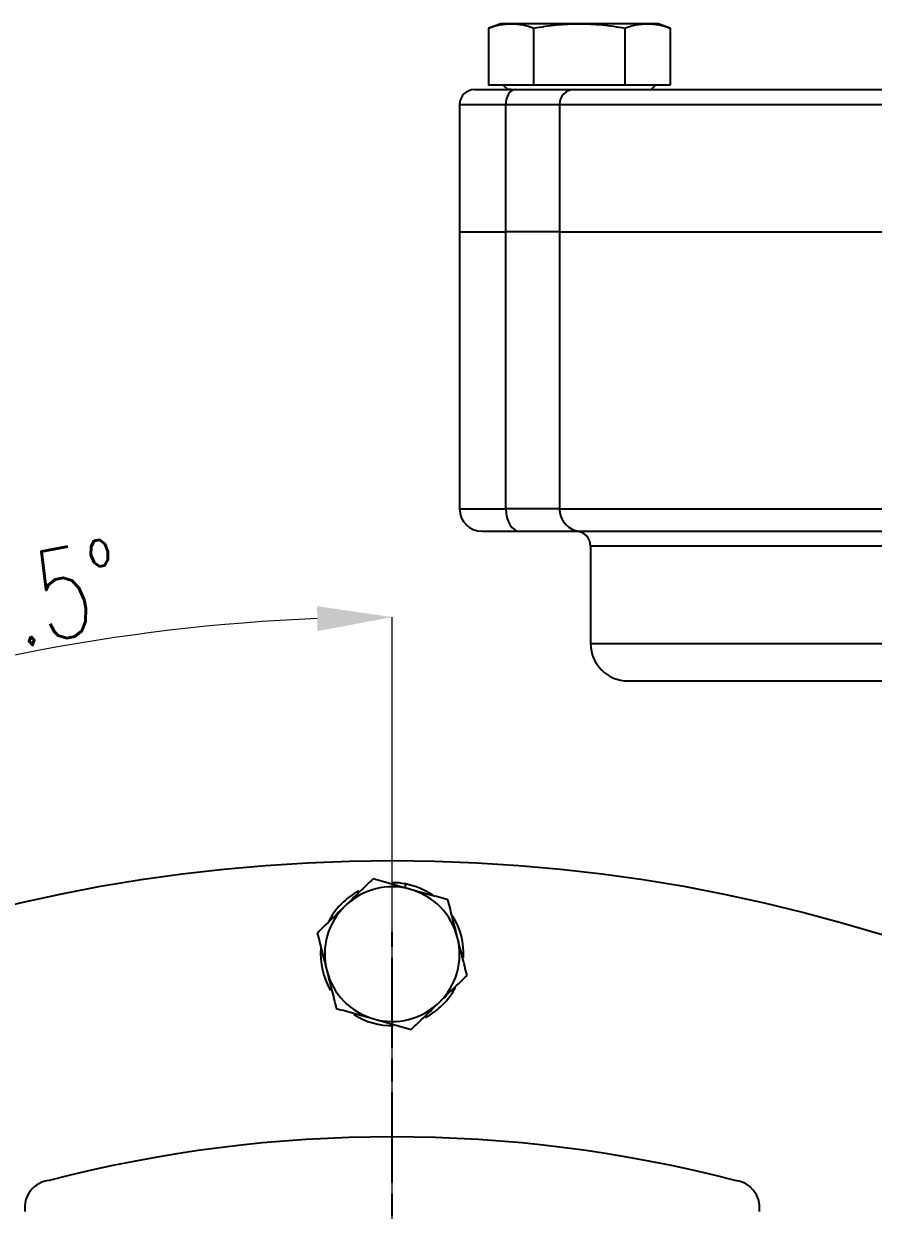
# Model space of a CAD drawing. Header units: millimetres. Extents: x 2016 to 4452, y 736 to 2459.
# Drawn here: x 3385.9 to 3499.3, y 1838.3 to 1996.8 of the extents above; entities that cross this region are included whole.
import ezdxf

# ---------------------------------------------------------------- set-up
doc = ezdxf.new("R2010")
doc.units = ezdxf.units.MM
doc.linetypes.add('AM_ISO08W050', pattern=[18, 12, -1.5, 3, -1.5])
doc.layers.add('AM_5', color=3, linetype='Continuous', lineweight=25)
doc.layers.add('AM_7', color=4, linetype='AM_ISO08W050', lineweight=25)
doc.styles.add('SLDTEXTSTYLE1', font='txt.shx', dxfattribs={"width": 0.7, "bigfont": 'gbcbig.shx'})
doc.dimstyles.new('SLDDIMSTYLE12$2', dxfattribs={"dimtxt": 12, "dimasz": 10, "dimexe": 0, "dimexo": 0.0625, "dimgap": 0.875, "dimtad": 1, "dimdec": 1, "dimlfac": 1.8, "dimrnd": 1e-09, "dimzin": 12, "dimdsep": 46, "dimtxsty": 'SLDTEXTSTYLE1', "dimcen": 0.09, "dimdle": 8.16, "dimclrd": 3, "dimclre": 3, "dimadec": 0, "dimazin": 3, "dimtfac": 1, "dimtdec": 1, "dimtofl": 0, "dimtmove": 0, "dimatfit": 3, "dimfxl": 0, "dimfrac": 2, "dimtolj": 1, "dimlwd": 5, "dimlwe": 5, "dimarcsym": 0})
doc.dimstyles.new('SLDDIMSTYLE12$3', dxfattribs={"dimtxt": 12, "dimasz": 10, "dimexe": 0, "dimexo": 0.0625, "dimgap": 0.875, "dimtad": 1, "dimdec": 1, "dimlfac": 1.8, "dimrnd": 1e-09, "dimzin": 12, "dimdsep": 46, "dimtxsty": 'SLDTEXTSTYLE1', "dimcen": 0.09, "dimdle": 8.16, "dimclrd": 3, "dimclre": 3, "dimadec": 0, "dimazin": 3, "dimtfac": 1, "dimtdec": 1, "dimtofl": 0, "dimtmove": 0, "dimatfit": 3, "dimfxl": 0, "dimfrac": 2, "dimtolj": 1, "dimlwd": 5, "dimlwe": 5, "dimarcsym": 0})

# ---------------------------------------------------------------- blocks, each defined once
blk = doc.blocks.new('*D64')
at = {"layer": 'AM_5', "color": 3, "linetype": 'Continuous', "lineweight": 5, "transparency": 16777216}
blk.add_line((3281.62, 1918.21), (3315.87, 1861.69), dxfattribs=at)
at = {"layer": 'AM_5', "color": 3, "lineweight": 5, "transparency": 16777216}
for p, q in [((3434.98, 1664.99), (3435.16, 1664.99)), ((3435.07, 1664.9), (3435.07, 1665.08))]:
    blk.add_line(p, q, dxfattribs=at)
at = {"layer": 'AM_5', "color": 3, "transparency": 16777216}
blk.add_solid([(3317.29, 1862.56), (3314.44, 1860.83), (3321.05, 1853.14)], dxfattribs=at)
at = {"layer": 'Defpoints', "color": 0, "transparency": 16777216}
for p in [(3321.05, 1853.14), (3549.08, 1476.84)]:
    blk.add_point(p, dxfattribs=at)
at = {"layer": 'AM_5', "color": 0, "transparency": 16777216, "insert": (3295.57, 1908.45), "char_height": 12, "attachment_point": 5, "rotation": 301.215, "style": 'SLDTEXTSTYLE1'}
blk.add_mtext('\\A1;∅440', dxfattribs=at)
blk = doc.blocks.new('*D65')
at = {"layer": 'AM_5', "color": 3, "linetype": 'Continuous', "lineweight": 5, "transparency": 16777216}
blk.add_line((3192.74, 1836.18), (3305.2, 1756.73), dxfattribs=at)
at = {"layer": 'AM_5', "color": 3, "lineweight": 5, "transparency": 16777216}
for p, q in [((3434.98, 1664.99), (3435.16, 1664.99)), ((3435.07, 1664.9), (3435.07, 1665.08))]:
    blk.add_line(p, q, dxfattribs=at)
at = {"layer": 'AM_5', "color": 3, "transparency": 16777216}
blk.add_solid([(3306.16, 1758.09), (3304.24, 1755.37), (3313.37, 1750.96)], dxfattribs=at)
at = {"layer": 'Defpoints', "color": 0, "transparency": 16777216}
for p in [(3313.37, 1750.96), (3556.76, 1579.02)]:
    blk.add_point(p, dxfattribs=at)
at = {"layer": 'AM_5', "color": 0, "transparency": 16777216, "insert": (3210, 1832.41), "char_height": 12, "attachment_point": 5, "rotation": 324.761, "style": 'SLDTEXTSTYLE1'}
blk.add_mtext('\\A1;∅298', dxfattribs=at)
blk = doc.blocks.new('*D83')
at = {"layer": 'AM_5', "color": 3, "linetype": 'Continuous', "lineweight": 5, "transparency": 16777216}
blk.add_line((3435.07, 1828.54), (3435.07, 1917.51), dxfattribs=at)
at = {"layer": 'AM_5', "color": 3, "lineweight": 5, "transparency": 16777216}
blk.add_line((3376.87, 1805.48), (3338.43, 1898.29), dxfattribs=at)
at = {"layer": 'AM_5', "color": 3, "linetype": 'Continuous', "lineweight": 5, "transparency": 16777216}
blk.add_arc((3435.07, 1664.99), 252.52, 92.2691, 110.2309, dxfattribs=at)
at = {"layer": 'AM_5', "color": 3, "transparency": 16777216}
for points in [[(3425.04, 1918.98), (3425.1, 1915.65), (3435.07, 1917.51)], [(3348.35, 1900.38), (3347.14, 1903.49), (3338.43, 1898.29)]]:
    blk.add_solid(points, dxfattribs=at)
at = {"layer": 'Defpoints', "color": 0, "transparency": 16777216}
for p in [(3402.11, 1915.35), (3435.07, 1828.48), (3376.9, 1805.42), (3435.07, 1661.99), (3436.21, 1662.22)]:
    blk.add_point(p, dxfattribs=at)
at = {"layer": 'AM_5', "color": 0, "transparency": 16777216, "insert": (3384.46, 1919.4), "char_height": 12, "attachment_point": 5, "rotation": 11.25, "style": 'SLDTEXTSTYLE1'}
blk.add_mtext('\\A1;22.5%%D', dxfattribs=at)

msp = doc.modelspace()

# ---------------------------------------------------------------- linework, layer by layer
at = {"color": 7, "linetype": 'Continuous', "lineweight": 25}
for p, q in [((3449.567, 1996.789), (3447.942, 1996.198)), ((3447.942, 1996.198), (3447.942, 1988.589)), ((3450.973, 1996.789), (3449.567, 1996.789)), ((3460.067, 1996.789), (3450.973, 1996.789)), ((3454.004, 1988.589), (3454.004, 1996.198)), ((3469.16, 1996.789), (3460.067, 1996.789)), ((3466.129, 1996.198), (3466.129, 1988.589)), ((3470.567, 1996.789), (3469.16, 1996.789)), ((3472.191, 1996.198), (3470.567, 1996.789)), ((3472.191, 1996.198), (3472.191, 1988.589)), ((3454.004, 1988.589), (3447.942, 1988.589)), ((3449.892, 1988.589), (3450.492, 1987.989)), ((3450.955, 1987.989), (3450.492, 1987.989)), ((3466.129, 1988.589), (3454.004, 1988.589)), ((3472.191, 1988.589), (3466.129, 1988.589)), ((3469.642, 1987.989), (3470.242, 1988.589)), ((3444.067, 1985.989), (3444.067, 1968.989)), ((3444.067, 1985.989), (3450.244, 1985.989)), ((3450.244, 1985.989), (3457.401, 1985.989)), ((3450.244, 1968.989), (3450.244, 1985.989)), ((3457.401, 1985.989), (3531.366, 1985.989)), ((3457.401, 1985.989), (3457.401, 1968.989)), ((3444.067, 1968.989), (3444.067, 1931.989)), ((3444.067, 1968.989), (3450.244, 1968.989)), ((3457.401, 1968.989), (3450.244, 1968.989)), ((3450.244, 1931.989), (3450.244, 1968.989)), ((3457.401, 1968.989), (3531.366, 1968.989)), ((3457.401, 1968.989), (3457.401, 1931.989)), ((3444.067, 1931.989), (3450.244, 1931.989)), ((3457.401, 1931.989), (3450.244, 1931.989)), ((3457.401, 1931.989), (3531.366, 1931.989)), ((3461.567, 1926.989), (3461.567, 1913.989)), ((3555.067, 1926.989), (3461.567, 1926.989)), ((3461.567, 1913.989), (3555.067, 1913.989)), ((3436.853, 1881.338), (3436.853, 1881.871))]:
    msp.add_line(p, q, dxfattribs=at)
at = {"color": 7, "linetype": 'Continuous', "lineweight": 25, "flags": 128}
for points in [[(3451.472, 1987.989), (3451.232, 1987.951), (3451.002, 1987.837), (3450.789, 1987.652), (3450.603, 1987.403), (3450.451, 1987.1), (3450.337, 1986.755), (3450.267, 1986.379), (3450.244, 1985.989)], [(3450.244, 1931.989), (3450.279, 1931.404), (3450.384, 1930.841), (3450.554, 1930.322), (3450.783, 1929.868), (3451.062, 1929.495), (3451.381, 1929.218), (3451.726, 1929.047), (3452.086, 1928.989)]]:
    msp.add_lwpolyline(points, dxfattribs=at)
at = {"color": 7, "linetype": 'Continuous', "lineweight": 25}
msp.add_circle((3435.067, 1664.989), 220, dxfattribs=at)
for centre, radius, start, end in [((3446.067, 1985.989), 2, 90, 180), ((3459.373, 1986.017), 1.972, 90.83123, 180.80779), ((3447.067, 1931.989), 3, 180, 270), ((3460.359, 1931.947), 2.959, 179.19221, 269.16877), ((3459.567, 1926.989), 2, 0, 90), ((3466.567, 1913.989), 5, 180, 270), ((3435.067, 1872.489), 9.55, 79.22088, 90.02267), ((3435.067, 1872.489), 9.55, 55.4811, 79.22088), ((3435.067, 1872.489), 9.55, 117.66492, 153.66529), ((3435.067, 1872.489), 9, 74.15979, 134.15979), ((3435.067, 1872.489), 9, 14.15979, 74.15979), ((3435.067, 1872.489), 9, 134.15979, 194.15979), ((3435.067, 1872.489), 9.55, 357.15425, 32.14171), ((3435.067, 1872.489), 9, 314.15979, 14.15979), ((3435.067, 1872.489), 9.55, 174.93683, 210.51721), ((3435.067, 1872.489), 9, 194.15979, 254.15979), ((3435.067, 1872.489), 9.55, 297.8213, 332.31506), ((3435.067, 1872.489), 9, 254.15979, 314.15979), ((3435.067, 1872.489), 9.55, 237.62483, 270.8491), ((3435.067, 1664.989), 183.094, 75.51289, 104.48711), ((3389.657, 1838.623), 3.66, 96.16978, 187.85311), ((3480.476, 1838.623), 3.66, 354.5302, 83.83022), ((3480.476, 1838.623), 3.66, 352.1469, 354.5302)]:
    msp.add_arc(centre, radius, start, end, dxfattribs=at)
for points, knots in [([(3447.942, 1996.198), (3448.443, 1996.38), (3448.946, 1996.529), (3449.956, 1996.734), (3450.463, 1996.789), (3450.973, 1996.789)], [0, 0, 0, 0, 0.5, 0.5, 1, 1, 1, 1]), ([(3450.973, 1996.789), (3451.483, 1996.789), (3451.991, 1996.734), (3453.001, 1996.529), (3453.503, 1996.38), (3454.004, 1996.198)], [0, 0, 0, 0, 0.5, 0.5, 1, 1, 1, 1]), ([(3454.004, 1996.198), (3455.007, 1996.38), (3456.012, 1996.529), (3458.032, 1996.734), (3459.047, 1996.789), (3460.067, 1996.789)], [0, 0, 0, 0, 0.5, 0.5, 1, 1, 1, 1]), ([(3460.067, 1996.789), (3461.087, 1996.789), (3462.101, 1996.734), (3464.121, 1996.529), (3465.127, 1996.38), (3466.129, 1996.198)], [0, 0, 0, 0, 0.5, 0.5, 1, 1, 1, 1]), ([(3466.129, 1996.198), (3466.63, 1996.38), (3467.133, 1996.529), (3468.143, 1996.734), (3468.65, 1996.789), (3469.16, 1996.789)], [0, 0, 0, 0, 0.5, 0.5, 1, 1, 1, 1]), ([(3469.16, 1996.789), (3469.67, 1996.789), (3470.177, 1996.734), (3471.187, 1996.529), (3471.69, 1996.38), (3472.191, 1996.198)], [0, 0, 0, 0, 0.5, 0.5, 1, 1, 1, 1]), ([(3446.067, 1987.989), (3446.067, 1987.989), (3446.069, 1987.989), (3446.083, 1987.989), (3446.104, 1987.989), (3446.134, 1987.989), (3446.173, 1987.989), (3446.221, 1987.989), (3446.278, 1987.989), (3446.343, 1987.989), (3446.505, 1987.989), (3446.837, 1987.989), (3447.463, 1987.989), (3448.254, 1987.989), (3449.011, 1987.989), (3449.633, 1987.989), (3450.062, 1987.989), (3450.512, 1987.989), (3450.98, 1987.989), (3451.308, 1987.989), (3451.472, 1987.989)], [0, 0, 0, 0, 0.0274932, 0.0549287, 0.0823233, 0.1096943, 0.1370587, 0.1644338, 0.1918367, 0.2192844, 0.246794, 0.3733801, 0.5000071, 0.6265932, 0.7532202, 0.8026696, 0.8519724, 0.9012284, 0.9505377, 1, 1, 1, 1]), ([(3451.472, 1987.989), (3451.592, 1987.989), (3451.832, 1987.989), (3452.185, 1987.989), (3452.532, 1987.989), (3452.872, 1987.989), (3453.206, 1987.989), (3453.533, 1987.989), (3453.853, 1987.989), (3454.487, 1987.989), (3455.387, 1987.989), (3456.462, 1987.989), (3457.407, 1987.989), (3458.075, 1987.989), (3458.537, 1987.989), (3458.844, 1987.989), (3459.118, 1987.989), (3459.269, 1987.989), (3459.345, 1987.989)], [0, 0, 0, 0, 0.03107624, 0.06211311, 0.09312409, 0.12412267, 0.15512237, 0.18613672, 0.21717921, 0.24826332, 0.37411693, 0.50000666, 0.62586027, 0.75175001, 0.81385983, 0.87586601, 0.9378767, 1, 1, 1, 1]), ([(3459.345, 1987.989), (3459.425, 1987.989), (3459.584, 1987.989), (3459.836, 1987.989), (3460.097, 1987.989), (3460.368, 1987.989), (3460.649, 1987.989), (3460.939, 1987.989), (3461.239, 1987.989), (3461.549, 1987.989), (3461.869, 1987.989), (3462.198, 1987.989), (3462.537, 1987.989), (3462.886, 1987.989), (3463.923, 1987.989), (3465.814, 1987.989), (3468.887, 1987.989), (3472.387, 1987.989), (3476.321, 1987.989), (3480.65, 1987.989), (3485.36, 1987.989), (3490.41, 1987.989), (3495.761, 1987.989), (3501.382, 1987.989), (3507.206, 1987.989), (3513.217, 1987.989), (3517.9, 1987.989), (3521.152, 1987.989), (3522.906, 1987.989), (3524.671, 1987.989), (3526.447, 1987.989), (3528.233, 1987.989), (3530.029, 1987.989), (3531.235, 1987.989), (3531.838, 1987.989)], [0, 0, 0, 0, 0.0093105, 0.0186159, 0.0279169, 0.0372146, 0.0465099, 0.0558039, 0.0650974, 0.0743915, 0.0836871, 0.0929851, 0.1022866, 0.1115925, 0.1209037, 0.1830711, 0.2452435, 0.3086194, 0.3720001, 0.435998, 0.5000006, 0.5639986, 0.6280012, 0.691377, 0.7547578, 0.8169252, 0.8790975, 0.8963842, 0.9136555, 0.9309179, 0.9481773, 0.96544, 0.9827122, 1, 1, 1, 1]), ([(3460.317, 1928.989), (3464.538, 1928.989), (3473.467, 1928.989), (3498.78, 1928.989), (3514.679, 1928.989), (3532.073, 1928.989)], [0, 0, 0, 0, 0.5, 0.5, 1, 1, 1, 1]), ([(3466.567, 1908.989), (3466.567, 1908.989), (3475.891, 1908.989), (3509.084, 1908.989), (3531.596, 1908.989), (3555.067, 1908.989)], [0, 0, 0, 0, 0.5, 0.5, 1, 1, 1, 1]), ([(3432.524, 1882.566), (3431.908, 1881.967), (3431.29, 1881.367), (3430.048, 1880.161), (3429.424, 1879.555), (3428.797, 1878.946)], [0, 0, 0, 0, 0.5, 0.5, 1, 1, 1, 1]), ([(3437.523, 1881.147), (3436.682, 1881.386), (3435.845, 1881.623), (3434.18, 1882.096), (3433.351, 1882.331), (3432.524, 1882.566)], [0, 0, 0, 0, 0.5, 0.5, 1, 1, 1, 1]), ([(3442.522, 1879.729), (3441.696, 1879.964), (3440.867, 1880.199), (3439.201, 1880.671), (3438.364, 1880.909), (3437.523, 1881.147)], [0, 0, 0, 0, 0.5, 0.5, 1, 1, 1, 1]), ([(3428.797, 1878.946), (3428.169, 1878.337), (3427.546, 1877.731), (3426.303, 1876.525), (3425.685, 1875.924), (3425.069, 1875.326)], [0, 0, 0, 0, 0.5, 0.5, 1, 1, 1, 1]), ([(3443.793, 1874.691), (3443.579, 1875.539), (3443.367, 1876.382), (3442.943, 1878.061), (3442.732, 1878.896), (3442.522, 1879.729)], [0, 0, 0, 0, 0.5, 0.5, 1, 1, 1, 1]), ([(3425.069, 1875.326), (3425.279, 1874.493), (3425.49, 1873.657), (3425.913, 1871.978), (3426.126, 1871.135), (3426.34, 1870.288)], [0, 0, 0, 0, 0.5, 0.5, 1, 1, 1, 1]), ([(3445.064, 1869.653), (3444.854, 1870.485), (3444.643, 1871.321), (3444.22, 1873), (3444.007, 1873.843), (3443.793, 1874.691)], [0, 0, 0, 0, 0.5, 0.5, 1, 1, 1, 1]), ([(3426.34, 1870.288), (3426.554, 1869.44), (3426.767, 1868.597), (3427.19, 1866.918), (3427.401, 1866.082), (3427.611, 1865.249)], [0, 0, 0, 0, 0.5, 0.5, 1, 1, 1, 1]), ([(3441.337, 1866.033), (3441.964, 1866.642), (3442.588, 1867.248), (3443.83, 1868.454), (3444.448, 1869.054), (3445.064, 1869.653)], [0, 0, 0, 0, 0.5, 0.5, 1, 1, 1, 1]), ([(3437.609, 1862.413), (3438.225, 1863.011), (3438.843, 1863.611), (3440.085, 1864.818), (3440.709, 1865.424), (3441.337, 1866.033)], [0, 0, 0, 0, 0.5, 0.5, 1, 1, 1, 1]), ([(3427.611, 1865.249), (3428.438, 1865.015), (3429.267, 1864.78), (3430.932, 1864.307), (3431.769, 1864.07), (3432.61, 1863.831)], [0, 0, 0, 0, 0.5, 0.5, 1, 1, 1, 1]), ([(3432.61, 1863.831), (3433.451, 1863.592), (3434.288, 1863.355), (3435.953, 1862.882), (3436.782, 1862.647), (3437.609, 1862.413)], [0, 0, 0, 0, 0.5, 0.5, 1, 1, 1, 1])]:
    msp.add_open_spline(points, degree=3, knots=knots, dxfattribs=at)
for points in [[(3447.067, 1928.989), (3447.067, 1928.989), (3448.919, 1928.989), (3452.086, 1928.989)], [(3452.086, 1928.989), (3456.189, 1928.989), (3459.091, 1928.989), (3460.317, 1928.989)]]:
    msp.add_open_spline(points, degree=3, dxfattribs=at)
at = {"layer": 'AM_7'}
msp.add_line((3435.067, 1661.989), (3435.067, 1875.489), dxfattribs=at)

# ---------------------------------------------------------------- dimensions: what is measured, and where the dimension line sits
at = {"layer": 'AM_5'}
for p1, p2, picture, middle in [((3549.082, 1476.839), (3321.051, 1853.139), '*D64', (3289.693, 1904.887)), ((3556.763, 1579.018), (3313.37, 1750.96), '*D65', (3206.029, 1826.791))]:
    dim = msp.add_diameter_dim_2p(p1=p1, p2=p2, dimstyle='SLDDIMSTYLE12$3', override={"dimlfac": 1}, dxfattribs=at)
    dim.commit()
    dim.dimension.update_dxf_attribs({"geometry": picture, "text_midpoint": middle, "dimtype": 163})
dim = msp.add_angular_dim_2l(base=(3402.106, 1915.352), line1=((3435.067, 1661.989), (3435.067, 1828.482)), line2=((3436.215, 1662.218), (3376.899, 1805.419)), text='22.5%%D', dimstyle='SLDDIMSTYLE12$2', override={"dimlfac": 1, "dimpost": ''}, dxfattribs=at)
dim.commit()
dim.dimension.update_dxf_attribs({"geometry": '*D83', "text_midpoint": (3384.46, 1919.403)})

doc.saveas('drawing.dxf')
